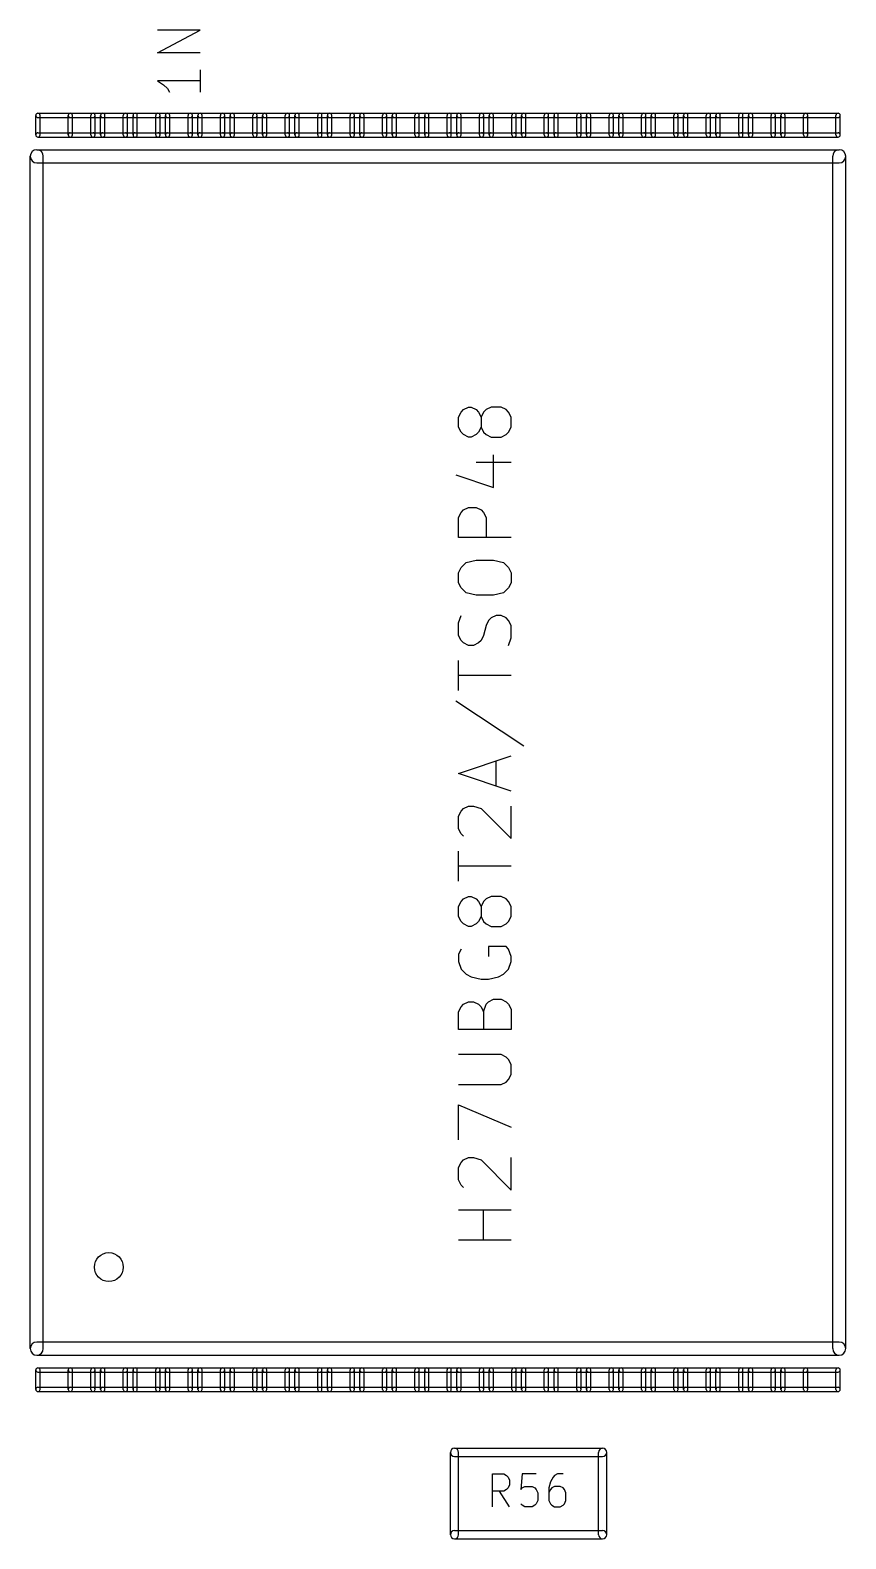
# Model space of a CAD drawing. Extents: x 51.7 to 137.6, y -122.1 to -55.4.
# Drawn here: x 87.43 to 100.02, y -120.71 to -97.45 of the extents above; entities that cross this region are included whole.
import ezdxf

# ---------------------------------------------------------------- set-up
doc = ezdxf.new("R2010")
doc.units = 0
doc.header["$MEASUREMENT"] = 0
doc.layers.add('BLACK', color=250, linetype='CONTINUOUS')

msp = doc.modelspace()

# ---------------------------------------------------------------- linework, layer by layer
at = {"layer": 'BLACK'}
for p, q in [((89.3959, -97.7936), (90.0563, -97.4453)), ((90.0563, -97.4453), (89.3959, -97.4453)), ((90.0563, -97.7936), (89.3959, -97.7936)), ((90.0563, -98.0549), (90.0563, -98.4032)), ((90.0563, -98.2291), (89.3959, -98.2291)), ((89.3959, -98.2291), (89.4902, -98.2871)), ((89.4902, -98.2871), (89.5531, -98.3452)), ((89.5531, -98.3452), (89.5846, -98.4032)), ((87.5182, -99.06), (87.5182, -98.7603)), ((87.5513, -98.7273), (88.4022, -98.7273)), ((87.5513, -98.7933), (88.4022, -98.7933)), ((87.5843, -99.06), (87.5843, -98.7603)), ((88.0186, -99.06), (88.0186, -98.7603)), ((88.0516, -98.7273), (88.9025, -98.7273)), ((88.0516, -98.7933), (88.9025, -98.7933)), ((88.0847, -99.06), (88.0847, -98.7603)), ((88.3691, -99.06), (88.3691, -98.7603)), ((88.4352, -99.06), (88.4352, -98.7603)), ((88.519, -99.06), (88.519, -98.7603)), ((88.552, -98.7273), (89.4029, -98.7273)), ((88.552, -98.7933), (89.4029, -98.7933)), ((88.585, -99.06), (88.585, -98.7603)), ((88.8695, -99.06), (88.8695, -98.7603)), ((88.9356, -99.06), (88.9356, -98.7603)), ((89.0194, -99.06), (89.0194, -98.7603)), ((89.0524, -98.7273), (89.9033, -98.7273)), ((89.0524, -98.7933), (89.9033, -98.7933)), ((89.0854, -99.06), (89.0854, -98.7603)), ((89.3699, -99.06), (89.3699, -98.7603)), ((89.4359, -99.06), (89.4359, -98.7603)), ((89.5198, -99.06), (89.5198, -98.7603)), ((89.5528, -98.7273), (90.4011, -98.7273)), ((89.5528, -98.7933), (90.4011, -98.7933)), ((89.5858, -99.06), (89.5858, -98.7603)), ((89.8703, -99.06), (89.8703, -98.7603)), ((89.9363, -99.06), (89.9363, -98.7603)), ((90.0201, -99.06), (90.0201, -98.7603)), ((90.0532, -98.7273), (90.9015, -98.7273)), ((90.0532, -98.7933), (90.9015, -98.7933)), ((90.0862, -99.06), (90.0862, -98.7603)), ((90.3681, -99.06), (90.3681, -98.7603)), ((90.4342, -99.06), (90.4342, -98.7603)), ((90.518, -99.06), (90.518, -98.7603)), ((90.551, -98.7273), (91.4019, -98.7273)), ((90.551, -98.7933), (91.4019, -98.7933)), ((90.584, -99.06), (90.584, -98.7603)), ((90.8685, -99.06), (90.8685, -98.7603)), ((90.9345, -99.06), (90.9345, -98.7603)), ((91.0184, -99.06), (91.0184, -98.7603)), ((91.0514, -98.7273), (91.9023, -98.7273)), ((91.0514, -98.7933), (91.9023, -98.7933)), ((91.0844, -99.06), (91.0844, -98.7603)), ((91.3689, -99.06), (91.3689, -98.7603)), ((91.4349, -99.06), (91.4349, -98.7603)), ((91.5187, -99.06), (91.5187, -98.7603)), ((91.5518, -98.7273), (92.4027, -98.7273)), ((91.5518, -98.7933), (92.4027, -98.7933)), ((91.5848, -99.06), (91.5848, -98.7603)), ((91.8693, -99.06), (91.8693, -98.7603)), ((91.9353, -99.06), (91.9353, -98.7603)), ((92.0191, -99.06), (92.0191, -98.7603)), ((92.0521, -98.7273), (92.903, -98.7273)), ((92.0521, -98.7933), (92.903, -98.7933)), ((92.0852, -99.06), (92.0852, -98.7603)), ((92.3696, -99.06), (92.3696, -98.7603)), ((92.4357, -99.06), (92.4357, -98.7603)), ((92.5195, -99.06), (92.5195, -98.7603)), ((92.5525, -98.7273), (93.4034, -98.7273)), ((92.5525, -98.7933), (93.4034, -98.7933)), ((92.5855, -99.06), (92.5855, -98.7603)), ((92.87, -99.06), (92.87, -98.7603)), ((92.9361, -99.06), (92.9361, -98.7603)), ((93.0199, -99.06), (93.0199, -98.7603)), ((93.0529, -98.7273), (93.8987, -98.7273)), ((93.0529, -98.7933), (93.8987, -98.7933)), ((93.0859, -99.06), (93.0859, -98.7603)), ((93.3704, -99.06), (93.3704, -98.7603)), ((93.4364, -99.06), (93.4364, -98.7603)), ((93.5203, -99.06), (93.5203, -98.7603)), ((93.5533, -98.7273), (94.3991, -98.7273)), ((93.5533, -98.7933), (94.3991, -98.7933)), ((93.5863, -99.06), (93.5863, -98.7603)), ((93.8657, -99.06), (93.8657, -98.7603)), ((93.9317, -99.06), (93.9317, -98.7603)), ((94.0156, -99.06), (94.0156, -98.7603)), ((94.0486, -98.7273), (94.8995, -98.7273)), ((94.0486, -98.7933), (94.8995, -98.7933)), ((94.0816, -99.06), (94.0816, -98.7603)), ((94.3661, -99.06), (94.3661, -98.7603)), ((94.4321, -99.06), (94.4321, -98.7603)), ((94.5159, -99.06), (94.5159, -98.7603)), ((94.549, -98.7273), (95.3999, -98.7273)), ((94.549, -98.7933), (95.3999, -98.7933)), ((94.582, -99.06), (94.582, -98.7603)), ((94.8665, -99.06), (94.8665, -98.7603)), ((94.9325, -99.06), (94.9325, -98.7603)), ((95.0163, -99.06), (95.0163, -98.7603)), ((95.0493, -98.7273), (95.9002, -98.7273)), ((95.0493, -98.7933), (95.9002, -98.7933)), ((95.0824, -99.06), (95.0824, -98.7603)), ((95.3668, -99.06), (95.3668, -98.7603)), ((95.4329, -99.06), (95.4329, -98.7603)), ((95.5167, -99.06), (95.5167, -98.7603)), ((95.5497, -98.7273), (96.4006, -98.7273)), ((95.5497, -98.7933), (96.4006, -98.7933)), ((95.5827, -99.06), (95.5827, -98.7603)), ((95.8672, -99.06), (95.8672, -98.7603)), ((95.9333, -99.06), (95.9333, -98.7603)), ((96.0171, -99.06), (96.0171, -98.7603)), ((96.0501, -98.7273), (96.901, -98.7273)), ((96.0501, -98.7933), (96.901, -98.7933)), ((96.0831, -99.06), (96.0831, -98.7603)), ((96.3676, -99.06), (96.3676, -98.7603)), ((96.4336, -99.06), (96.4336, -98.7603)), ((96.5175, -99.06), (96.5175, -98.7603)), ((96.5505, -98.7273), (97.3988, -98.7273)), ((96.5505, -98.7933), (97.3988, -98.7933)), ((96.5835, -99.06), (96.5835, -98.7603)), ((96.868, -99.06), (96.868, -98.7603)), ((96.934, -99.06), (96.934, -98.7603)), ((97.0178, -99.06), (97.0178, -98.7603)), ((97.0509, -98.7273), (97.8992, -98.7273)), ((97.0509, -98.7933), (97.8992, -98.7933)), ((97.0839, -99.06), (97.0839, -98.7603)), ((97.3658, -99.06), (97.3658, -98.7603)), ((97.4319, -99.06), (97.4319, -98.7603)), ((97.5157, -99.06), (97.5157, -98.7603)), ((97.5487, -98.7273), (98.3996, -98.7273)), ((97.5487, -98.7933), (98.3996, -98.7933)), ((97.5817, -99.06), (97.5817, -98.7603)), ((97.8662, -99.06), (97.8662, -98.7603)), ((97.9322, -99.06), (97.9322, -98.7603)), ((98.0161, -99.06), (98.0161, -98.7603)), ((98.0491, -98.7273), (98.9, -98.7273)), ((98.0491, -98.7933), (98.9, -98.7933)), ((98.0821, -99.06), (98.0821, -98.7603)), ((98.3666, -99.06), (98.3666, -98.7603)), ((98.4326, -99.06), (98.4326, -98.7603)), ((98.5164, -99.06), (98.5164, -98.7603)), ((98.5495, -98.7273), (99.4004, -98.7273)), ((98.5495, -98.7933), (99.4004, -98.7933)), ((98.5825, -99.06), (98.5825, -98.7603)), ((98.867, -99.06), (98.867, -98.7603)), ((98.933, -99.06), (98.933, -98.7603)), ((99.0168, -99.06), (99.0168, -98.7603)), ((99.0498, -98.7273), (99.9007, -98.7273)), ((99.0498, -98.7933), (99.9007, -98.7933)), ((99.0829, -99.06), (99.0829, -98.7603)), ((99.3673, -99.06), (99.3673, -98.7603)), ((99.4334, -99.06), (99.4334, -98.7603)), ((99.8677, -99.06), (99.8677, -98.7603)), ((99.9338, -99.06), (99.9338, -98.7603)), ((87.5513, -99.027), (88.4022, -99.027)), ((87.5513, -99.093), (88.4022, -99.093)), ((88.0516, -99.027), (88.9025, -99.027)), ((88.0516, -99.093), (88.9025, -99.093)), ((88.552, -99.027), (89.4029, -99.027)), ((88.552, -99.093), (89.4029, -99.093)), ((89.0524, -99.027), (89.9033, -99.027)), ((89.0524, -99.093), (89.9033, -99.093)), ((89.5528, -99.027), (90.4011, -99.027)), ((89.5528, -99.093), (90.4011, -99.093)), ((90.0532, -99.027), (90.9015, -99.027)), ((90.0532, -99.093), (90.9015, -99.093)), ((90.551, -99.027), (91.4019, -99.027)), ((90.551, -99.093), (91.4019, -99.093)), ((91.0514, -99.027), (91.9023, -99.027)), ((91.0514, -99.093), (91.9023, -99.093)), ((91.5518, -99.027), (92.4027, -99.027)), ((91.5518, -99.093), (92.4027, -99.093)), ((92.0521, -99.027), (92.903, -99.027)), ((92.0521, -99.093), (92.903, -99.093)), ((92.5525, -99.027), (93.4034, -99.027)), ((92.5525, -99.093), (93.4034, -99.093)), ((93.0529, -99.027), (93.8987, -99.027)), ((93.0529, -99.093), (93.8987, -99.093)), ((93.5533, -99.027), (94.3991, -99.027)), ((93.5533, -99.093), (94.3991, -99.093)), ((94.0486, -99.027), (94.8995, -99.027)), ((94.0486, -99.093), (94.8995, -99.093)), ((94.549, -99.027), (95.3999, -99.027)), ((94.549, -99.093), (95.3999, -99.093)), ((95.0493, -99.027), (95.9002, -99.027)), ((95.0493, -99.093), (95.9002, -99.093)), ((95.5497, -99.027), (96.4006, -99.027)), ((95.5497, -99.093), (96.4006, -99.093)), ((96.0501, -99.027), (96.901, -99.027)), ((96.0501, -99.093), (96.901, -99.093)), ((96.5505, -99.027), (97.3988, -99.027)), ((96.5505, -99.093), (97.3988, -99.093)), ((97.0509, -99.027), (97.8992, -99.027)), ((97.0509, -99.093), (97.8992, -99.093)), ((97.5487, -99.027), (98.3996, -99.027)), ((97.5487, -99.093), (98.3996, -99.093)), ((98.0491, -99.027), (98.9, -99.027)), ((98.0491, -99.093), (98.9, -99.093)), ((98.5495, -99.027), (99.4004, -99.027)), ((98.5495, -99.093), (99.4004, -99.093)), ((99.0498, -99.027), (99.9007, -99.027)), ((99.0498, -99.093), (99.9007, -99.093)), ((87.5335, -99.2886), (99.9185, -99.2886)), ((87.4319, -117.78), (87.4319, -99.3902)), ((87.5335, -99.4918), (99.9185, -99.4918)), ((87.6351, -117.78), (87.6351, -99.3902)), ((99.8169, -117.78), (99.8169, -99.3902)), ((100.02, -117.78), (100.02, -99.3902)), ((94.081, -103.336), (94.1197, -103.297)), ((94.1197, -103.297), (94.1971, -103.258)), ((94.1971, -103.258), (94.2358, -103.258)), ((94.2358, -103.258), (94.3132, -103.297)), ((94.3132, -103.297), (94.3519, -103.336)), ((94.468, -103.297), (94.4293, -103.336)), ((94.5455, -103.258), (94.468, -103.297)), ((94.7003, -103.258), (94.5455, -103.258)), ((94.7777, -103.297), (94.7003, -103.258)), ((94.8164, -103.336), (94.7777, -103.297)), ((94.0423, -103.413), (94.081, -103.336)), ((94.0423, -103.568), (94.0423, -103.413)), ((94.3519, -103.336), (94.3906, -103.413)), ((94.4293, -103.336), (94.3906, -103.413)), ((94.3906, -103.413), (94.3906, -103.568)), ((94.8551, -103.413), (94.8164, -103.336)), ((94.8551, -103.568), (94.8551, -103.413)), ((94.081, -103.645), (94.0423, -103.568)), ((94.1197, -103.684), (94.081, -103.645)), ((94.1971, -103.723), (94.1197, -103.684)), ((94.2358, -103.723), (94.1971, -103.723)), ((94.3132, -103.684), (94.2358, -103.723)), ((94.3519, -103.645), (94.3132, -103.684)), ((94.3906, -103.568), (94.3519, -103.645)), ((94.3906, -103.568), (94.4293, -103.645)), ((94.4293, -103.645), (94.468, -103.684)), ((94.468, -103.684), (94.5455, -103.723)), ((94.5455, -103.723), (94.7003, -103.723)), ((94.7003, -103.723), (94.7777, -103.684)), ((94.7777, -103.684), (94.8164, -103.645)), ((94.8164, -103.645), (94.8551, -103.568)), ((94.5842, -104.497), (94.5842, -103.994)), ((94.3132, -104.11), (94.8551, -104.11)), ((94.0036, -104.303), (94.5842, -104.497)), ((94.0423, -104.961), (94.081, -104.884)), ((94.081, -104.884), (94.1197, -104.845)), ((94.1197, -104.845), (94.1971, -104.806)), ((94.1971, -104.806), (94.3132, -104.806)), ((94.3132, -104.806), (94.3906, -104.845)), ((94.3906, -104.845), (94.4293, -104.884)), ((94.4293, -104.884), (94.468, -104.961)), ((94.0423, -105.271), (94.0423, -104.961)), ((94.468, -104.961), (94.468, -105.271)), ((94.8551, -105.271), (94.0423, -105.271)), ((94.1584, -105.658), (94.3132, -105.619)), ((94.3132, -105.619), (94.5842, -105.619)), ((94.5842, -105.619), (94.739, -105.658)), ((94.0423, -105.813), (94.081, -105.735)), ((94.0423, -105.968), (94.0423, -105.813)), ((94.081, -105.735), (94.1584, -105.658)), ((94.739, -105.658), (94.8164, -105.735)), ((94.8164, -105.735), (94.8551, -105.813)), ((94.8551, -105.813), (94.8551, -105.968)), ((94.081, -106.045), (94.0423, -105.968)), ((94.1584, -106.122), (94.081, -106.045)), ((94.8164, -106.045), (94.739, -106.122)), ((94.8551, -105.968), (94.8164, -106.045)), ((94.3132, -106.161), (94.1584, -106.122)), ((94.5842, -106.161), (94.3132, -106.161)), ((94.739, -106.122), (94.5842, -106.161)), ((94.0423, -106.587), (94.081, -106.471)), ((94.5067, -106.548), (94.468, -106.626)), ((94.5455, -106.509), (94.5067, -106.548)), ((94.6229, -106.471), (94.5455, -106.509)), ((94.7003, -106.471), (94.6229, -106.471)), ((94.7777, -106.509), (94.7003, -106.471)), ((94.8164, -106.548), (94.7777, -106.509)), ((94.8551, -106.626), (94.8164, -106.548)), ((94.0423, -106.78), (94.0423, -106.587)), ((94.081, -106.858), (94.0423, -106.78)), ((94.4293, -106.78), (94.3906, -106.858)), ((94.468, -106.626), (94.4293, -106.78)), ((94.8551, -106.819), (94.8551, -106.626)), ((94.1197, -106.897), (94.081, -106.858)), ((94.1971, -106.935), (94.1197, -106.897)), ((94.2745, -106.935), (94.1971, -106.935)), ((94.3519, -106.897), (94.2745, -106.935)), ((94.3906, -106.858), (94.3519, -106.897)), ((94.8164, -106.935), (94.8551, -106.819)), ((94.0423, -107.632), (94.0423, -107.167)), ((94.8551, -107.4), (94.0423, -107.4)), ((94.0036, -107.787), (95.0486, -108.483)), ((94.0423, -108.909), (94.8551, -108.638)), ((94.6229, -109.103), (94.6229, -108.716)), ((94.8551, -109.18), (94.0423, -108.909)), ((94.0423, -109.567), (94.081, -109.49)), ((94.0423, -109.761), (94.0423, -109.567)), ((94.081, -109.49), (94.1197, -109.451)), ((94.1197, -109.451), (94.1971, -109.412)), ((94.1971, -109.412), (94.2745, -109.412)), ((94.2745, -109.412), (94.3906, -109.451)), ((94.3906, -109.451), (94.8551, -109.915)), ((94.8551, -109.915), (94.8551, -109.412)), ((94.081, -109.838), (94.0423, -109.761)), ((94.1197, -109.877), (94.081, -109.838)), ((94.0423, -110.573), (94.0423, -110.109)), ((94.8551, -110.341), (94.0423, -110.341)), ((94.0423, -110.961), (94.081, -110.883)), ((94.0423, -111.115), (94.0423, -110.961)), ((94.081, -110.883), (94.1197, -110.844)), ((94.1197, -110.844), (94.1971, -110.806)), ((94.1971, -110.806), (94.2358, -110.806)), ((94.2358, -110.806), (94.3132, -110.844)), ((94.3132, -110.844), (94.3519, -110.883)), ((94.3519, -110.883), (94.3906, -110.961)), ((94.4293, -110.883), (94.3906, -110.961)), ((94.3906, -110.961), (94.3906, -111.115)), ((94.468, -110.844), (94.4293, -110.883)), ((94.5455, -110.806), (94.468, -110.844)), ((94.7003, -110.806), (94.5455, -110.806)), ((94.7777, -110.844), (94.7003, -110.806)), ((94.8164, -110.883), (94.7777, -110.844)), ((94.8551, -110.961), (94.8164, -110.883)), ((94.8551, -111.115), (94.8551, -110.961)), ((94.081, -111.193), (94.0423, -111.115)), ((94.1197, -111.231), (94.081, -111.193)), ((94.3519, -111.193), (94.3132, -111.231)), ((94.3906, -111.115), (94.3519, -111.193)), ((94.3906, -111.115), (94.4293, -111.193)), ((94.4293, -111.193), (94.468, -111.231)), ((94.7777, -111.231), (94.8164, -111.193)), ((94.8164, -111.193), (94.8551, -111.115)), ((94.1971, -111.27), (94.1197, -111.231)), ((94.2358, -111.27), (94.1971, -111.27)), ((94.3132, -111.231), (94.2358, -111.27)), ((94.468, -111.231), (94.5455, -111.27)), ((94.5455, -111.27), (94.7003, -111.27)), ((94.7003, -111.27), (94.7777, -111.231)), ((94.081, -111.618), (94.0423, -111.696)), ((94.7777, -111.58), (94.5067, -111.58)), ((94.5067, -111.58), (94.5067, -111.735)), ((94.8164, -111.618), (94.7777, -111.58)), ((94.8551, -111.735), (94.8164, -111.618)), ((94.0423, -111.696), (94.0423, -111.812)), ((94.0423, -111.812), (94.081, -111.928)), ((94.8164, -111.928), (94.8551, -111.812)), ((94.8551, -111.812), (94.8551, -111.735)), ((94.081, -111.928), (94.1584, -112.006)), ((94.1584, -112.006), (94.2358, -112.044)), ((94.2358, -112.044), (94.3906, -112.083)), ((94.3906, -112.083), (94.5067, -112.083)), ((94.5067, -112.083), (94.6616, -112.044)), ((94.6616, -112.044), (94.739, -112.006)), ((94.739, -112.006), (94.8164, -111.928)), ((94.0423, -112.586), (94.081, -112.509)), ((94.0423, -112.857), (94.0423, -112.586)), ((94.081, -112.509), (94.1197, -112.47)), ((94.1197, -112.47), (94.1971, -112.431)), ((94.1971, -112.431), (94.2745, -112.431)), ((94.2745, -112.431), (94.3519, -112.47)), ((94.3519, -112.47), (94.3906, -112.509)), ((94.3906, -112.509), (94.4293, -112.586)), ((94.4293, -112.586), (94.468, -112.47)), ((94.4293, -112.586), (94.4293, -112.857)), ((94.468, -112.47), (94.5067, -112.431)), ((94.5067, -112.431), (94.5842, -112.393)), ((94.5842, -112.393), (94.7003, -112.393)), ((94.7003, -112.393), (94.7777, -112.431)), ((94.7777, -112.431), (94.8164, -112.47)), ((94.8164, -112.47), (94.8551, -112.547)), ((94.8551, -112.547), (94.8551, -112.857)), ((94.8551, -112.857), (94.0423, -112.857)), ((94.7003, -113.244), (94.0423, -113.244)), ((94.7777, -113.283), (94.7003, -113.244)), ((94.8164, -113.321), (94.7777, -113.283)), ((94.8551, -113.399), (94.8164, -113.321)), ((94.8551, -113.554), (94.8551, -113.399)), ((94.0423, -113.709), (94.7003, -113.709)), ((94.7003, -113.709), (94.7777, -113.67)), ((94.7777, -113.67), (94.8164, -113.631)), ((94.8164, -113.631), (94.8551, -113.554)), ((94.0423, -114.56), (94.0423, -114.018)), ((94.0423, -114.018), (94.8551, -114.367)), ((94.0423, -114.986), (94.081, -114.908)), ((94.081, -114.908), (94.1197, -114.87)), ((94.1197, -114.87), (94.1971, -114.831)), ((94.1971, -114.831), (94.2745, -114.831)), ((94.2745, -114.831), (94.3906, -114.87)), ((94.3906, -114.87), (94.8551, -115.334)), ((94.8551, -115.334), (94.8551, -114.831)), ((94.0423, -115.179), (94.0423, -114.986)), ((94.081, -115.257), (94.0423, -115.179)), ((94.1197, -115.295), (94.081, -115.257)), ((94.8551, -115.644), (94.0423, -115.644)), ((94.4293, -116.108), (94.4293, -115.644)), ((94.8551, -116.108), (94.0423, -116.108)), ((87.5335, -117.678), (99.9185, -117.678)), ((87.5335, -117.881), (99.9185, -117.881)), ((87.5182, -118.41), (87.5182, -118.11)), ((87.5513, -118.077), (88.4022, -118.077)), ((87.5513, -118.143), (88.4022, -118.143)), ((87.5843, -118.41), (87.5843, -118.11)), ((88.0186, -118.41), (88.0186, -118.11)), ((88.0516, -118.077), (88.9025, -118.077)), ((88.0516, -118.143), (88.9025, -118.143)), ((88.0847, -118.41), (88.0847, -118.11)), ((88.3691, -118.41), (88.3691, -118.11)), ((88.4352, -118.41), (88.4352, -118.11)), ((88.519, -118.41), (88.519, -118.11)), ((88.552, -118.077), (89.4029, -118.077)), ((88.552, -118.143), (89.4029, -118.143)), ((88.585, -118.41), (88.585, -118.11)), ((88.8695, -118.41), (88.8695, -118.11)), ((88.9356, -118.41), (88.9356, -118.11)), ((89.0194, -118.41), (89.0194, -118.11)), ((89.0524, -118.077), (89.9033, -118.077)), ((89.0524, -118.143), (89.9033, -118.143)), ((89.0854, -118.41), (89.0854, -118.11)), ((89.3699, -118.41), (89.3699, -118.11)), ((89.4359, -118.41), (89.4359, -118.11)), ((89.5198, -118.41), (89.5198, -118.11)), ((89.5528, -118.077), (90.4011, -118.077)), ((89.5528, -118.143), (90.4011, -118.143)), ((89.5858, -118.41), (89.5858, -118.11)), ((89.8703, -118.41), (89.8703, -118.11)), ((89.9363, -118.41), (89.9363, -118.11)), ((90.0201, -118.41), (90.0201, -118.11)), ((90.0532, -118.077), (90.9015, -118.077)), ((90.0532, -118.143), (90.9015, -118.143)), ((90.0862, -118.41), (90.0862, -118.11)), ((90.3681, -118.41), (90.3681, -118.11)), ((90.4342, -118.41), (90.4342, -118.11)), ((90.518, -118.41), (90.518, -118.11)), ((90.551, -118.077), (91.4019, -118.077)), ((90.551, -118.143), (91.4019, -118.143)), ((90.584, -118.41), (90.584, -118.11)), ((90.8685, -118.41), (90.8685, -118.11)), ((90.9345, -118.41), (90.9345, -118.11)), ((91.0184, -118.41), (91.0184, -118.11)), ((91.0514, -118.077), (91.9023, -118.077)), ((91.0514, -118.143), (91.9023, -118.143)), ((91.0844, -118.41), (91.0844, -118.11)), ((91.3689, -118.41), (91.3689, -118.11)), ((91.4349, -118.41), (91.4349, -118.11)), ((91.5187, -118.41), (91.5187, -118.11)), ((91.5518, -118.077), (92.4027, -118.077)), ((91.5518, -118.143), (92.4027, -118.143)), ((91.5848, -118.41), (91.5848, -118.11)), ((91.8693, -118.41), (91.8693, -118.11)), ((91.9353, -118.41), (91.9353, -118.11)), ((92.0191, -118.41), (92.0191, -118.11)), ((92.0521, -118.077), (92.903, -118.077)), ((92.0521, -118.143), (92.903, -118.143)), ((92.0852, -118.41), (92.0852, -118.11)), ((92.3696, -118.41), (92.3696, -118.11)), ((92.4357, -118.41), (92.4357, -118.11)), ((92.5195, -118.41), (92.5195, -118.11)), ((92.5525, -118.077), (93.4034, -118.077)), ((92.5525, -118.143), (93.4034, -118.143)), ((92.5855, -118.41), (92.5855, -118.11)), ((92.87, -118.41), (92.87, -118.11)), ((92.9361, -118.41), (92.9361, -118.11)), ((93.0199, -118.41), (93.0199, -118.11)), ((93.0529, -118.077), (93.8987, -118.077)), ((93.0529, -118.143), (93.8987, -118.143)), ((93.0859, -118.41), (93.0859, -118.11)), ((93.3704, -118.41), (93.3704, -118.11)), ((93.4364, -118.41), (93.4364, -118.11)), ((93.5203, -118.41), (93.5203, -118.11)), ((93.5533, -118.077), (94.3991, -118.077)), ((93.5533, -118.143), (94.3991, -118.143)), ((93.5863, -118.41), (93.5863, -118.11)), ((93.8657, -118.41), (93.8657, -118.11)), ((93.9317, -118.41), (93.9317, -118.11)), ((94.0156, -118.41), (94.0156, -118.11)), ((94.0486, -118.077), (94.8995, -118.077)), ((94.0486, -118.143), (94.8995, -118.143)), ((94.0816, -118.41), (94.0816, -118.11)), ((94.3661, -118.41), (94.3661, -118.11)), ((94.4321, -118.41), (94.4321, -118.11)), ((94.5159, -118.41), (94.5159, -118.11)), ((94.549, -118.077), (95.3999, -118.077)), ((94.549, -118.143), (95.3999, -118.143)), ((94.582, -118.41), (94.582, -118.11)), ((94.8665, -118.41), (94.8665, -118.11)), ((94.9325, -118.41), (94.9325, -118.11)), ((95.0163, -118.41), (95.0163, -118.11)), ((95.0493, -118.077), (95.9002, -118.077)), ((95.0493, -118.143), (95.9002, -118.143)), ((95.0824, -118.41), (95.0824, -118.11)), ((95.3668, -118.41), (95.3668, -118.11)), ((95.4329, -118.41), (95.4329, -118.11)), ((95.5167, -118.41), (95.5167, -118.11)), ((95.5497, -118.077), (96.4006, -118.077)), ((95.5497, -118.143), (96.4006, -118.143)), ((95.5827, -118.41), (95.5827, -118.11)), ((95.8672, -118.41), (95.8672, -118.11)), ((95.9333, -118.41), (95.9333, -118.11)), ((96.0171, -118.41), (96.0171, -118.11)), ((96.0501, -118.077), (96.901, -118.077)), ((96.0501, -118.143), (96.901, -118.143)), ((96.0831, -118.41), (96.0831, -118.11)), ((96.3676, -118.41), (96.3676, -118.11)), ((96.4336, -118.41), (96.4336, -118.11)), ((96.5175, -118.41), (96.5175, -118.11)), ((96.5505, -118.077), (97.3988, -118.077)), ((96.5505, -118.143), (97.3988, -118.143)), ((96.5835, -118.41), (96.5835, -118.11)), ((96.868, -118.41), (96.868, -118.11)), ((96.934, -118.41), (96.934, -118.11)), ((97.0178, -118.41), (97.0178, -118.11)), ((97.0509, -118.077), (97.8992, -118.077)), ((97.0509, -118.143), (97.8992, -118.143)), ((97.0839, -118.41), (97.0839, -118.11)), ((97.3658, -118.41), (97.3658, -118.11)), ((97.4319, -118.41), (97.4319, -118.11)), ((97.5157, -118.41), (97.5157, -118.11)), ((97.5487, -118.077), (98.3996, -118.077)), ((97.5487, -118.143), (98.3996, -118.143)), ((97.5817, -118.41), (97.5817, -118.11)), ((97.8662, -118.41), (97.8662, -118.11)), ((97.9322, -118.41), (97.9322, -118.11)), ((98.0161, -118.41), (98.0161, -118.11)), ((98.0491, -118.077), (98.9, -118.077)), ((98.0491, -118.143), (98.9, -118.143)), ((98.0821, -118.41), (98.0821, -118.11)), ((98.3666, -118.41), (98.3666, -118.11)), ((98.4326, -118.41), (98.4326, -118.11)), ((98.5164, -118.41), (98.5164, -118.11)), ((98.5495, -118.077), (99.4004, -118.077)), ((98.5495, -118.143), (99.4004, -118.143)), ((98.5825, -118.41), (98.5825, -118.11)), ((98.867, -118.41), (98.867, -118.11)), ((98.933, -118.41), (98.933, -118.11)), ((99.0168, -118.41), (99.0168, -118.11)), ((99.0498, -118.077), (99.9007, -118.077)), ((99.0498, -118.143), (99.9007, -118.143)), ((99.0829, -118.41), (99.0829, -118.11)), ((99.3673, -118.41), (99.3673, -118.11)), ((99.4334, -118.41), (99.4334, -118.11)), ((99.8677, -118.41), (99.8677, -118.11)), ((99.9338, -118.41), (99.9338, -118.11)), ((87.5513, -118.377), (88.4022, -118.377)), ((88.0516, -118.377), (88.9025, -118.377)), ((88.552, -118.377), (89.4029, -118.377)), ((89.0524, -118.377), (89.9033, -118.377)), ((89.5528, -118.377), (90.4011, -118.377)), ((90.0532, -118.377), (90.9015, -118.377)), ((90.551, -118.377), (91.4019, -118.377)), ((91.0514, -118.377), (91.9023, -118.377)), ((91.5518, -118.377), (92.4027, -118.377)), ((92.0521, -118.377), (92.903, -118.377)), ((92.5525, -118.377), (93.4034, -118.377)), ((93.0529, -118.377), (93.8987, -118.377)), ((93.5533, -118.377), (94.3991, -118.377)), ((94.0486, -118.377), (94.8995, -118.377)), ((94.549, -118.377), (95.3999, -118.377)), ((95.0493, -118.377), (95.9002, -118.377)), ((95.5497, -118.377), (96.4006, -118.377)), ((96.0501, -118.377), (96.901, -118.377)), ((96.5505, -118.377), (97.3988, -118.377)), ((97.0509, -118.377), (97.8992, -118.377)), ((97.5487, -118.377), (98.3996, -118.377)), ((98.0491, -118.377), (98.9, -118.377)), ((98.5495, -118.377), (99.4004, -118.377)), ((99.0498, -118.377), (99.9007, -118.377)), ((87.5513, -118.443), (88.4022, -118.443)), ((88.0516, -118.443), (88.9025, -118.443)), ((88.552, -118.443), (89.4029, -118.443)), ((89.0524, -118.443), (89.9033, -118.443)), ((89.5528, -118.443), (90.4011, -118.443)), ((90.0532, -118.443), (90.9015, -118.443)), ((90.551, -118.443), (91.4019, -118.443)), ((91.0514, -118.443), (91.9023, -118.443)), ((91.5518, -118.443), (92.4027, -118.443)), ((92.0521, -118.443), (92.903, -118.443)), ((92.5525, -118.443), (93.4034, -118.443)), ((93.0529, -118.443), (93.8987, -118.443)), ((93.5533, -118.443), (94.3991, -118.443)), ((94.0486, -118.443), (94.8995, -118.443)), ((94.549, -118.443), (95.3999, -118.443)), ((95.0493, -118.443), (95.9002, -118.443)), ((95.5497, -118.443), (96.4006, -118.443)), ((96.0501, -118.443), (96.901, -118.443)), ((96.5505, -118.443), (97.3988, -118.443)), ((97.0509, -118.443), (97.8992, -118.443)), ((97.5487, -118.443), (98.3996, -118.443)), ((98.0491, -118.443), (98.9, -118.443)), ((98.5495, -118.443), (99.4004, -118.443)), ((99.0498, -118.443), (99.9007, -118.443)), ((93.98, -119.317), (96.266, -119.317)), ((93.9165, -120.65), (93.9165, -119.38)), ((93.98, -119.444), (96.266, -119.444)), ((94.0435, -120.65), (94.0435, -119.38)), ((96.2025, -120.65), (96.2025, -119.38)), ((96.3295, -120.65), (96.3295, -119.38)), ((94.5678, -120.221), (94.5678, -119.713)), ((94.5678, -119.713), (94.742, -119.713)), ((94.742, -119.713), (94.7855, -119.737)), ((94.7855, -119.737), (94.8073, -119.761)), ((94.8073, -119.761), (94.8291, -119.809)), ((94.8291, -119.809), (94.8291, -119.882)), ((95.025, -119.713), (95.0033, -119.955)), ((95.2427, -119.713), (95.025, -119.713)), ((95.504, -119.761), (95.4605, -119.834)), ((95.5258, -119.737), (95.504, -119.761)), ((95.5693, -119.713), (95.5258, -119.737)), ((95.6564, -119.713), (95.5693, -119.713)), ((94.742, -119.979), (94.5678, -119.979)), ((94.8291, -120.221), (94.6767, -119.979)), ((94.7855, -119.955), (94.742, -119.979)), ((94.8073, -119.93), (94.7855, -119.955)), ((94.8291, -119.882), (94.8073, -119.93)), ((95.0033, -119.955), (95.025, -119.93)), ((95.025, -119.93), (95.0686, -119.906)), ((95.0686, -119.906), (95.1774, -119.906)), ((95.1774, -119.906), (95.221, -119.93)), ((95.221, -119.93), (95.2427, -119.955)), ((95.2427, -119.955), (95.2645, -120.003)), ((95.2645, -120.003), (95.2645, -120.124)), ((95.4605, -119.834), (95.4387, -119.93)), ((95.4387, -119.93), (95.4387, -120.124)), ((95.4605, -119.955), (95.4387, -120.003)), ((95.4822, -119.93), (95.4605, -119.955)), ((95.5258, -119.906), (95.4822, -119.93)), ((95.6129, -119.906), (95.5258, -119.906)), ((95.6564, -119.93), (95.6129, -119.906)), ((95.6782, -119.955), (95.6564, -119.93)), ((95.6999, -120.003), (95.6782, -119.955)), ((95.6999, -120.124), (95.6999, -120.003)), ((95.025, -120.196), (95.0033, -120.172)), ((95.0686, -120.221), (95.025, -120.196)), ((95.1774, -120.221), (95.0686, -120.221)), ((95.221, -120.196), (95.1774, -120.221)), ((95.2427, -120.172), (95.221, -120.196)), ((95.2645, -120.124), (95.2427, -120.172)), ((95.4387, -120.124), (95.4605, -120.172)), ((95.4605, -120.172), (95.4822, -120.196)), ((95.4822, -120.196), (95.5258, -120.221)), ((95.5258, -120.221), (95.6129, -120.221)), ((95.6129, -120.221), (95.6564, -120.196)), ((95.6564, -120.196), (95.6782, -120.172)), ((95.6782, -120.172), (95.6999, -120.124)), ((93.98, -120.587), (96.266, -120.587)), ((93.98, -120.714), (96.266, -120.714))]:
    msp.add_line(p, q, dxfattribs=at)
msp.add_circle((88.646, -116.523), 0.2227, dxfattribs=at)
for centre, radius, start, end in [((87.5513, -98.7603), 0.033, 90, 270), ((87.5513, -98.7603), 0.033, 360, 540), ((88.0516, -98.7603), 0.033, 90, 270), ((88.0516, -98.7603), 0.033, 360, 540), ((88.4022, -98.7603), 0.033, 360, 540), ((88.4022, -98.7603), 0.033, 270, 450), ((88.552, -98.7603), 0.033, 90, 270), ((88.552, -98.7603), 0.033, 360, 540), ((88.9025, -98.7603), 0.033, 360, 540), ((88.9025, -98.7603), 0.033, 270, 450), ((89.0524, -98.7603), 0.033, 90, 270), ((89.0524, -98.7603), 0.033, 360, 540), ((89.4029, -98.7603), 0.033, 360, 540), ((89.4029, -98.7603), 0.033, 270, 450), ((89.5528, -98.7603), 0.033, 90, 270), ((89.5528, -98.7603), 0.033, 360, 540), ((89.9033, -98.7603), 0.033, 360, 540), ((89.9033, -98.7603), 0.033, 270, 450), ((90.0532, -98.7603), 0.033, 90, 270), ((90.0532, -98.7603), 0.033, 360, 540), ((90.4011, -98.7603), 0.033, 360, 540), ((90.4011, -98.7603), 0.033, 270, 450), ((90.551, -98.7603), 0.033, 90, 270), ((90.551, -98.7603), 0.033, 360, 540), ((90.9015, -98.7603), 0.033, 360, 540), ((90.9015, -98.7603), 0.033, 270, 450), ((91.0514, -98.7603), 0.033, 90, 270), ((91.0514, -98.7603), 0.033, 360, 540), ((91.4019, -98.7603), 0.033, 360, 540), ((91.4019, -98.7603), 0.033, 270, 450), ((91.5518, -98.7603), 0.033, 90, 270), ((91.5518, -98.7603), 0.033, 360, 540), ((91.9023, -98.7603), 0.033, 360, 540), ((91.9023, -98.7603), 0.033, 270, 450), ((92.0521, -98.7603), 0.033, 90, 270), ((92.0521, -98.7603), 0.033, 360, 540), ((92.4027, -98.7603), 0.033, 360, 540), ((92.4027, -98.7603), 0.033, 270, 450), ((92.5525, -98.7603), 0.033, 90, 270), ((92.5525, -98.7603), 0.033, 360, 540), ((92.903, -98.7603), 0.033, 360, 540), ((92.903, -98.7603), 0.033, 270, 450), ((93.0529, -98.7603), 0.033, 90, 270), ((93.0529, -98.7603), 0.033, 360, 540), ((93.4034, -98.7603), 0.033, 360, 540), ((93.4034, -98.7603), 0.033, 270, 450), ((93.5533, -98.7603), 0.033, 90, 270), ((93.5533, -98.7603), 0.033, 360, 540), ((93.8987, -98.7603), 0.033, 360, 540), ((93.8987, -98.7603), 0.033, 270, 450), ((94.0486, -98.7603), 0.033, 90, 270), ((94.0486, -98.7603), 0.033, 360, 540), ((94.3991, -98.7603), 0.033, 360, 540), ((94.3991, -98.7603), 0.033, 270, 450), ((94.549, -98.7603), 0.033, 90, 270), ((94.549, -98.7603), 0.033, 360, 540), ((94.8995, -98.7603), 0.033, 360, 540), ((94.8995, -98.7603), 0.033, 270, 450), ((95.0493, -98.7603), 0.033, 90, 270), ((95.0493, -98.7603), 0.033, 360, 540), ((95.3999, -98.7603), 0.033, 360, 540), ((95.3999, -98.7603), 0.033, 270, 450), ((95.5497, -98.7603), 0.033, 90, 270), ((95.5497, -98.7603), 0.033, 360, 540), ((95.9002, -98.7603), 0.033, 360, 540), ((95.9002, -98.7603), 0.033, 270, 450), ((96.0501, -98.7603), 0.033, 90, 270), ((96.0501, -98.7603), 0.033, 360, 540), ((96.4006, -98.7603), 0.033, 360, 540), ((96.4006, -98.7603), 0.033, 270, 450), ((96.5505, -98.7603), 0.033, 90, 270), ((96.5505, -98.7603), 0.033, 360, 540), ((96.901, -98.7603), 0.033, 360, 540), ((96.901, -98.7603), 0.033, 270, 450), ((97.0509, -98.7603), 0.033, 90, 270), ((97.0509, -98.7603), 0.033, 360, 540), ((97.3988, -98.7603), 0.033, 360, 540), ((97.3988, -98.7603), 0.033, 270, 450), ((97.5487, -98.7603), 0.033, 90, 270), ((97.5487, -98.7603), 0.033, 360, 540), ((97.8992, -98.7603), 0.033, 360, 540), ((97.8992, -98.7603), 0.033, 270, 450), ((98.0491, -98.7603), 0.033, 90, 270), ((98.0491, -98.7603), 0.033, 360, 540), ((98.3996, -98.7603), 0.033, 360, 540), ((98.3996, -98.7603), 0.033, 270, 450), ((98.5495, -98.7603), 0.033, 90, 270), ((98.5495, -98.7603), 0.033, 360, 540), ((98.9, -98.7603), 0.033, 360, 540), ((98.9, -98.7603), 0.033, 270, 450), ((99.0498, -98.7603), 0.033, 90, 270), ((99.0498, -98.7603), 0.033, 360, 540), ((99.4004, -98.7603), 0.033, 360, 540), ((99.4004, -98.7603), 0.033, 270, 450), ((99.9007, -98.7603), 0.033, 360, 540), ((99.9007, -98.7603), 0.033, 270, 450), ((87.5513, -99.06), 0.033, 90, 270), ((87.5513, -99.06), 0.033, 180, 360), ((88.0516, -99.06), 0.033, 90, 270), ((88.0516, -99.06), 0.033, 180, 360), ((88.4022, -99.06), 0.033, 180, 360), ((88.4022, -99.06), 0.033, 270, 450), ((88.552, -99.06), 0.033, 90, 270), ((88.552, -99.06), 0.033, 180, 360), ((88.9025, -99.06), 0.033, 180, 360), ((88.9025, -99.06), 0.033, 270, 450), ((89.0524, -99.06), 0.033, 90, 270), ((89.0524, -99.06), 0.033, 180, 360), ((89.4029, -99.06), 0.033, 180, 360), ((89.4029, -99.06), 0.033, 270, 450), ((89.5528, -99.06), 0.033, 90, 270), ((89.5528, -99.06), 0.033, 180, 360), ((89.9033, -99.06), 0.033, 180, 360), ((89.9033, -99.06), 0.033, 270, 450), ((90.0532, -99.06), 0.033, 90, 270), ((90.0532, -99.06), 0.033, 180, 360), ((90.4011, -99.06), 0.033, 180, 360), ((90.4011, -99.06), 0.033, 270, 450), ((90.551, -99.06), 0.033, 90, 270), ((90.551, -99.06), 0.033, 180, 360), ((90.9015, -99.06), 0.033, 180, 360), ((90.9015, -99.06), 0.033, 270, 450), ((91.0514, -99.06), 0.033, 90, 270), ((91.0514, -99.06), 0.033, 180, 360), ((91.4019, -99.06), 0.033, 180, 360), ((91.4019, -99.06), 0.033, 270, 450), ((91.5518, -99.06), 0.033, 90, 270), ((91.5518, -99.06), 0.033, 180, 360), ((91.9023, -99.06), 0.033, 180, 360), ((91.9023, -99.06), 0.033, 270, 450), ((92.0521, -99.06), 0.033, 90, 270), ((92.0521, -99.06), 0.033, 180, 360), ((92.4027, -99.06), 0.033, 180, 360), ((92.4027, -99.06), 0.033, 270, 450), ((92.5525, -99.06), 0.033, 90, 270), ((92.5525, -99.06), 0.033, 180, 360), ((92.903, -99.06), 0.033, 180, 360), ((92.903, -99.06), 0.033, 270, 450), ((93.0529, -99.06), 0.033, 90, 270), ((93.0529, -99.06), 0.033, 180, 360), ((93.4034, -99.06), 0.033, 180, 360), ((93.4034, -99.06), 0.033, 270, 450), ((93.5533, -99.06), 0.033, 90, 270), ((93.5533, -99.06), 0.033, 180, 360), ((93.8987, -99.06), 0.033, 180, 360), ((93.8987, -99.06), 0.033, 270, 450), ((94.0486, -99.06), 0.033, 90, 270), ((94.0486, -99.06), 0.033, 180, 360), ((94.3991, -99.06), 0.033, 180, 360), ((94.3991, -99.06), 0.033, 270, 450), ((94.549, -99.06), 0.033, 90, 270), ((94.549, -99.06), 0.033, 180, 360), ((94.8995, -99.06), 0.033, 180, 360), ((94.8995, -99.06), 0.033, 270, 450), ((95.0493, -99.06), 0.033, 90, 270), ((95.0493, -99.06), 0.033, 180, 360), ((95.3999, -99.06), 0.033, 180, 360), ((95.3999, -99.06), 0.033, 270, 450), ((95.5497, -99.06), 0.033, 90, 270), ((95.5497, -99.06), 0.033, 180, 360), ((95.9002, -99.06), 0.033, 180, 360), ((95.9002, -99.06), 0.033, 270, 450), ((96.0501, -99.06), 0.033, 90, 270), ((96.0501, -99.06), 0.033, 180, 360), ((96.4006, -99.06), 0.033, 180, 360), ((96.4006, -99.06), 0.033, 270, 450), ((96.5505, -99.06), 0.033, 90, 270), ((96.5505, -99.06), 0.033, 180, 360), ((96.901, -99.06), 0.033, 180, 360), ((96.901, -99.06), 0.033, 270, 450), ((97.0509, -99.06), 0.033, 90, 270), ((97.0509, -99.06), 0.033, 180, 360), ((97.3988, -99.06), 0.033, 180, 360), ((97.3988, -99.06), 0.033, 270, 450), ((97.5487, -99.06), 0.033, 90, 270), ((97.5487, -99.06), 0.033, 180, 360), ((97.8992, -99.06), 0.033, 180, 360), ((97.8992, -99.06), 0.033, 270, 450), ((98.0491, -99.06), 0.033, 90, 270), ((98.0491, -99.06), 0.033, 180, 360), ((98.3996, -99.06), 0.033, 180, 360), ((98.3996, -99.06), 0.033, 270, 450), ((98.5495, -99.06), 0.033, 90, 270), ((98.5495, -99.06), 0.033, 180, 360), ((98.9, -99.06), 0.033, 180, 360), ((98.9, -99.06), 0.033, 270, 450), ((99.0498, -99.06), 0.033, 90, 270), ((99.0498, -99.06), 0.033, 180, 360), ((99.4004, -99.06), 0.033, 180, 360), ((99.4004, -99.06), 0.033, 270, 450), ((99.9007, -99.06), 0.033, 180, 360), ((99.9007, -99.06), 0.033, 270, 450), ((87.5335, -99.3902), 0.1016, 360, 540), ((87.5335, -99.3902), 0.1016, 90, 270), ((99.9185, -99.3902), 0.1016, 360, 540), ((99.9185, -99.3902), 0.1016, 270, 450), ((87.5335, -117.78), 0.1016, 90, 270), ((99.9185, -117.78), 0.1016, 270, 450), ((87.5335, -117.78), 0.1016, 180, 360), ((99.9185, -117.78), 0.1016, 180, 360), ((87.5513, -118.11), 0.033, 90, 270), ((87.5513, -118.11), 0.033, 360, 540), ((88.0516, -118.11), 0.033, 90, 270), ((88.0516, -118.11), 0.033, 360, 540), ((88.4022, -118.11), 0.033, 360, 540), ((88.4022, -118.11), 0.033, 270, 450), ((88.552, -118.11), 0.033, 90, 270), ((88.552, -118.11), 0.033, 360, 540), ((88.9025, -118.11), 0.033, 360, 540), ((88.9025, -118.11), 0.033, 270, 450), ((89.0524, -118.11), 0.033, 90, 270), ((89.0524, -118.11), 0.033, 360, 540), ((89.4029, -118.11), 0.033, 360, 540), ((89.4029, -118.11), 0.033, 270, 450), ((89.5528, -118.11), 0.033, 90, 270), ((89.5528, -118.11), 0.033, 360, 540), ((89.9033, -118.11), 0.033, 360, 540), ((89.9033, -118.11), 0.033, 270, 450), ((90.0532, -118.11), 0.033, 90, 270), ((90.0532, -118.11), 0.033, 360, 540), ((90.4011, -118.11), 0.033, 360, 540), ((90.4011, -118.11), 0.033, 270, 450), ((90.551, -118.11), 0.033, 90, 270), ((90.551, -118.11), 0.033, 360, 540), ((90.9015, -118.11), 0.033, 360, 540), ((90.9015, -118.11), 0.033, 270, 450), ((91.0514, -118.11), 0.033, 90, 270), ((91.0514, -118.11), 0.033, 360, 540), ((91.4019, -118.11), 0.033, 360, 540), ((91.4019, -118.11), 0.033, 270, 450), ((91.5518, -118.11), 0.033, 90, 270), ((91.5518, -118.11), 0.033, 360, 540), ((91.9023, -118.11), 0.033, 360, 540), ((91.9023, -118.11), 0.033, 270, 450), ((92.0521, -118.11), 0.033, 90, 270), ((92.0521, -118.11), 0.033, 360, 540), ((92.4027, -118.11), 0.033, 360, 540), ((92.4027, -118.11), 0.033, 270, 450), ((92.5525, -118.11), 0.033, 90, 270), ((92.5525, -118.11), 0.033, 360, 540), ((92.903, -118.11), 0.033, 360, 540), ((92.903, -118.11), 0.033, 270, 450), ((93.0529, -118.11), 0.033, 90, 270), ((93.0529, -118.11), 0.033, 360, 540), ((93.4034, -118.11), 0.033, 360, 540), ((93.4034, -118.11), 0.033, 270, 450), ((93.5533, -118.11), 0.033, 90, 270), ((93.5533, -118.11), 0.033, 360, 540), ((93.8987, -118.11), 0.033, 360, 540), ((93.8987, -118.11), 0.033, 270, 450), ((94.0486, -118.11), 0.033, 90, 270), ((94.0486, -118.11), 0.033, 360, 540), ((94.3991, -118.11), 0.033, 360, 540), ((94.3991, -118.11), 0.033, 270, 450), ((94.549, -118.11), 0.033, 90, 270), ((94.549, -118.11), 0.033, 360, 540), ((94.8995, -118.11), 0.033, 360, 540), ((94.8995, -118.11), 0.033, 270, 450), ((95.0493, -118.11), 0.033, 90, 270), ((95.0493, -118.11), 0.033, 360, 540), ((95.3999, -118.11), 0.033, 360, 540), ((95.3999, -118.11), 0.033, 270, 450), ((95.5497, -118.11), 0.033, 90, 270), ((95.5497, -118.11), 0.033, 360, 540), ((95.9002, -118.11), 0.033, 360, 540), ((95.9002, -118.11), 0.033, 270, 450), ((96.0501, -118.11), 0.033, 90, 270), ((96.0501, -118.11), 0.033, 360, 540), ((96.4006, -118.11), 0.033, 360, 540), ((96.4006, -118.11), 0.033, 270, 450), ((96.5505, -118.11), 0.033, 90, 270), ((96.5505, -118.11), 0.033, 360, 540), ((96.901, -118.11), 0.033, 360, 540), ((96.901, -118.11), 0.033, 270, 450), ((97.0509, -118.11), 0.033, 90, 270), ((97.0509, -118.11), 0.033, 360, 540), ((97.3988, -118.11), 0.033, 360, 540), ((97.3988, -118.11), 0.033, 270, 450), ((97.5487, -118.11), 0.033, 90, 270), ((97.5487, -118.11), 0.033, 360, 540), ((97.8992, -118.11), 0.033, 360, 540), ((97.8992, -118.11), 0.033, 270, 450), ((98.0491, -118.11), 0.033, 90, 270), ((98.0491, -118.11), 0.033, 360, 540), ((98.3996, -118.11), 0.033, 360, 540), ((98.3996, -118.11), 0.033, 270, 450), ((98.5495, -118.11), 0.033, 90, 270), ((98.5495, -118.11), 0.033, 360, 540), ((98.9, -118.11), 0.033, 360, 540), ((98.9, -118.11), 0.033, 270, 450), ((99.0498, -118.11), 0.033, 90, 270), ((99.0498, -118.11), 0.033, 360, 540), ((99.4004, -118.11), 0.033, 360, 540), ((99.4004, -118.11), 0.033, 270, 450), ((99.9007, -118.11), 0.033, 360, 540), ((99.9007, -118.11), 0.033, 270, 450), ((87.5513, -118.41), 0.033, 90, 270), ((87.5513, -118.41), 0.033, 180, 360), ((88.0516, -118.41), 0.033, 90, 270), ((88.0516, -118.41), 0.033, 180, 360), ((88.4022, -118.41), 0.033, 180, 360), ((88.4022, -118.41), 0.033, 270, 450), ((88.552, -118.41), 0.033, 90, 270), ((88.552, -118.41), 0.033, 180, 360), ((88.9025, -118.41), 0.033, 180, 360), ((88.9025, -118.41), 0.033, 270, 450), ((89.0524, -118.41), 0.033, 90, 270), ((89.0524, -118.41), 0.033, 180, 360), ((89.4029, -118.41), 0.033, 180, 360), ((89.4029, -118.41), 0.033, 270, 450), ((89.5528, -118.41), 0.033, 90, 270), ((89.5528, -118.41), 0.033, 180, 360), ((89.9033, -118.41), 0.033, 180, 360), ((89.9033, -118.41), 0.033, 270, 450), ((90.0532, -118.41), 0.033, 90, 270), ((90.0532, -118.41), 0.033, 180, 360), ((90.4011, -118.41), 0.033, 180, 360), ((90.4011, -118.41), 0.033, 270, 450), ((90.551, -118.41), 0.033, 90, 270), ((90.551, -118.41), 0.033, 180, 360), ((90.9015, -118.41), 0.033, 180, 360), ((90.9015, -118.41), 0.033, 270, 450), ((91.0514, -118.41), 0.033, 90, 270), ((91.0514, -118.41), 0.033, 180, 360), ((91.4019, -118.41), 0.033, 180, 360), ((91.4019, -118.41), 0.033, 270, 450), ((91.5518, -118.41), 0.033, 90, 270), ((91.5518, -118.41), 0.033, 180, 360), ((91.9023, -118.41), 0.033, 180, 360), ((91.9023, -118.41), 0.033, 270, 450), ((92.0521, -118.41), 0.033, 90, 270), ((92.0521, -118.41), 0.033, 180, 360), ((92.4027, -118.41), 0.033, 180, 360), ((92.4027, -118.41), 0.033, 270, 450), ((92.5525, -118.41), 0.033, 90, 270), ((92.5525, -118.41), 0.033, 180, 360), ((92.903, -118.41), 0.033, 180, 360), ((92.903, -118.41), 0.033, 270, 450), ((93.0529, -118.41), 0.033, 90, 270), ((93.0529, -118.41), 0.033, 180, 360), ((93.4034, -118.41), 0.033, 180, 360), ((93.4034, -118.41), 0.033, 270, 450), ((93.5533, -118.41), 0.033, 90, 270), ((93.5533, -118.41), 0.033, 180, 360), ((93.8987, -118.41), 0.033, 180, 360), ((93.8987, -118.41), 0.033, 270, 450), ((94.0486, -118.41), 0.033, 90, 270), ((94.0486, -118.41), 0.033, 180, 360), ((94.3991, -118.41), 0.033, 180, 360), ((94.3991, -118.41), 0.033, 270, 450), ((94.549, -118.41), 0.033, 90, 270), ((94.549, -118.41), 0.033, 180, 360), ((94.8995, -118.41), 0.033, 180, 360), ((94.8995, -118.41), 0.033, 270, 450), ((95.0493, -118.41), 0.033, 90, 270), ((95.0493, -118.41), 0.033, 180, 360), ((95.3999, -118.41), 0.033, 180, 360), ((95.3999, -118.41), 0.033, 270, 450), ((95.5497, -118.41), 0.033, 90, 270), ((95.5497, -118.41), 0.033, 180, 360), ((95.9002, -118.41), 0.033, 180, 360), ((95.9002, -118.41), 0.033, 270, 450), ((96.0501, -118.41), 0.033, 90, 270), ((96.0501, -118.41), 0.033, 180, 360), ((96.4006, -118.41), 0.033, 180, 360), ((96.4006, -118.41), 0.033, 270, 450), ((96.5505, -118.41), 0.033, 90, 270), ((96.5505, -118.41), 0.033, 180, 360), ((96.901, -118.41), 0.033, 180, 360), ((96.901, -118.41), 0.033, 270, 450), ((97.0509, -118.41), 0.033, 90, 270), ((97.0509, -118.41), 0.033, 180, 360), ((97.3988, -118.41), 0.033, 180, 360), ((97.3988, -118.41), 0.033, 270, 450), ((97.5487, -118.41), 0.033, 90, 270), ((97.5487, -118.41), 0.033, 180, 360), ((97.8992, -118.41), 0.033, 180, 360), ((97.8992, -118.41), 0.033, 270, 450), ((98.0491, -118.41), 0.033, 90, 270), ((98.0491, -118.41), 0.033, 180, 360), ((98.3996, -118.41), 0.033, 180, 360), ((98.3996, -118.41), 0.033, 270, 450), ((98.5495, -118.41), 0.033, 90, 270), ((98.5495, -118.41), 0.033, 180, 360), ((98.9, -118.41), 0.033, 180, 360), ((98.9, -118.41), 0.033, 270, 450), ((99.0498, -118.41), 0.033, 90, 270), ((99.0498, -118.41), 0.033, 180, 360), ((99.4004, -118.41), 0.033, 180, 360), ((99.4004, -118.41), 0.033, 270, 450), ((99.9007, -118.41), 0.033, 180, 360), ((99.9007, -118.41), 0.033, 270, 450), ((93.98, -119.38), 0.0635, 90, 270), ((93.98, -119.38), 0.0635, 360, 540), ((96.266, -119.38), 0.0635, 360, 540), ((96.266, -119.38), 0.0635, 270, 450), ((93.98, -120.65), 0.0635, 90, 270), ((93.98, -120.65), 0.0635, 180, 360), ((96.266, -120.65), 0.0635, 180, 360), ((96.266, -120.65), 0.0635, 270, 450)]:
    msp.add_arc(centre, radius, start, end, dxfattribs=at)

doc.saveas('drawing.dxf')
